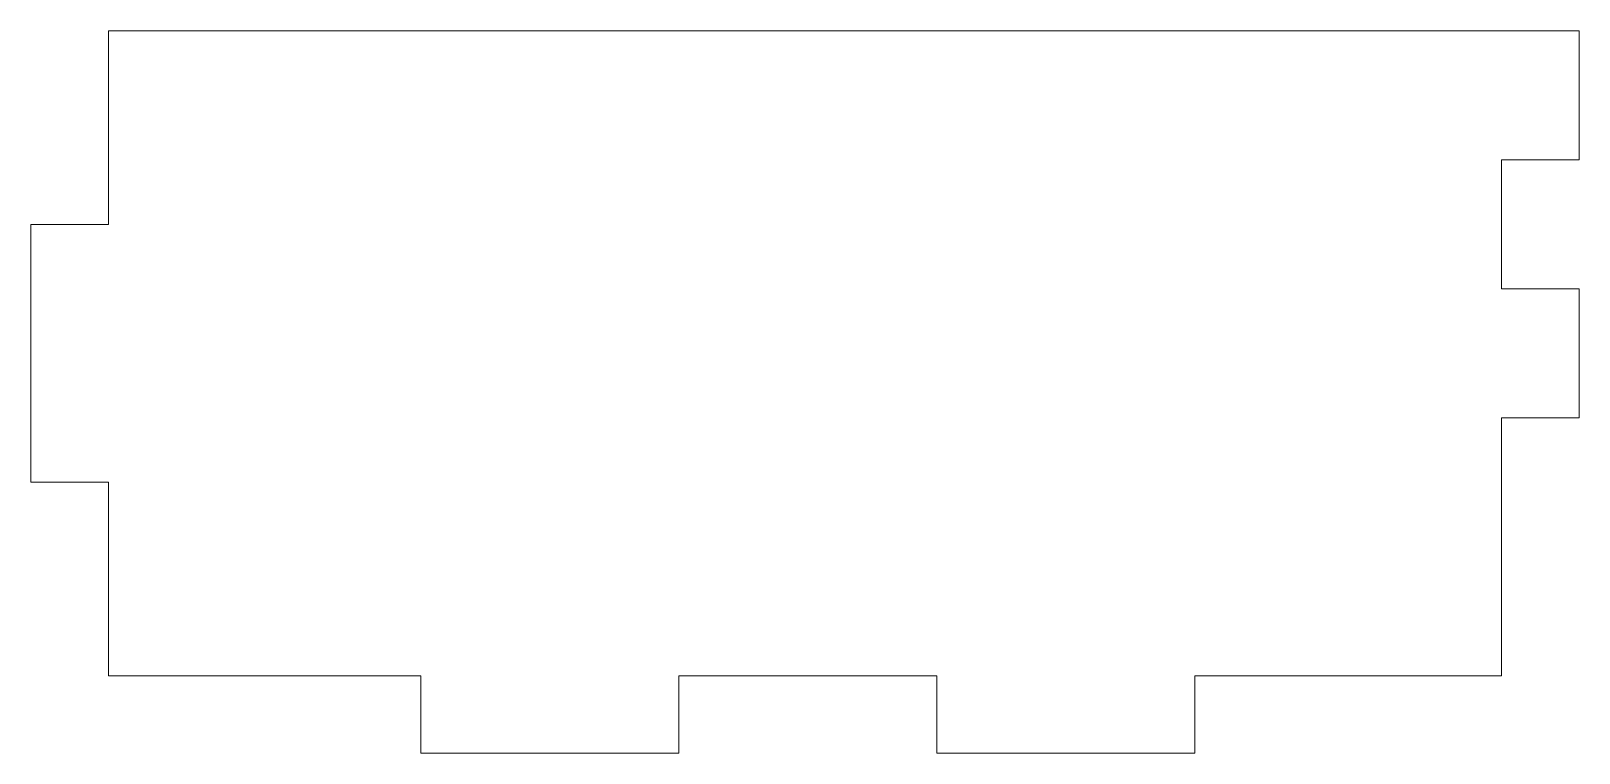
# Model space of a CAD drawing. Header units: millimetres. Extents: x 100 to 220, y 0 to 56.
import ezdxf

# ---------------------------------------------------------------- set-up
doc = ezdxf.new("R2010")
doc.units = ezdxf.units.MM

msp = doc.modelspace()

# ---------------------------------------------------------------- linework, layer by layer
at = {"color": 7, "linetype": 'Continuous', "lineweight": 15}
for p, q in [((106, 56), (220, 56)), ((106, 56), (106, 41)), ((220, 56), (220, 46)), ((214, 46), (214, 36)), ((220, 46), (214, 46)), ((100, 41), (106, 41)), ((100, 21), (100, 41)), ((220, 36), (214, 36)), ((220, 36), (220, 26)), ((214, 26), (214, 6)), ((220, 26), (214, 26)), ((100, 21), (106, 21)), ((106, 21), (106, 6)), ((106, 6), (130.23, 6)), ((130.23, 0), (130.23, 6)), ((150.23, 0), (150.23, 6)), ((150.23, 6), (170.23, 6)), ((170.23, 0), (170.23, 6)), ((190.23, 0), (190.23, 6)), ((190.23, 6), (214, 6)), ((150.23, 0), (130.23, 0)), ((190.23, 0), (170.23, 0))]:
    msp.add_line(p, q, dxfattribs=at)

doc.saveas('drawing.dxf')
